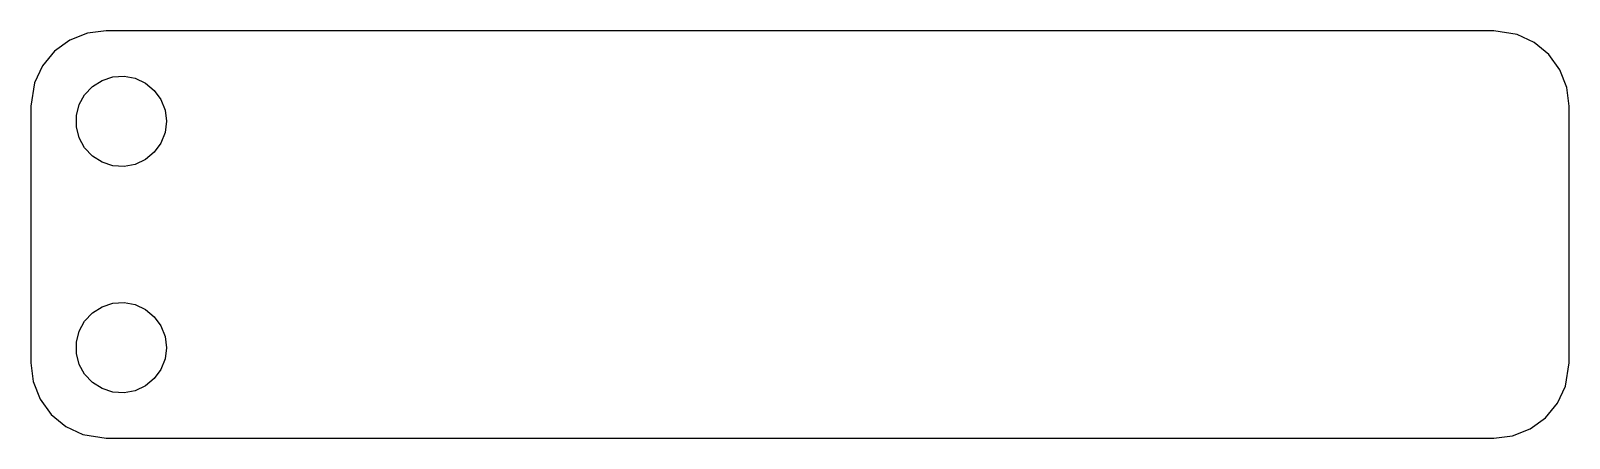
# Model space of a CAD drawing. Header units: metres. Extents: x -51 to 51, y -14 to 14.
import ezdxf

# ---------------------------------------------------------------- set-up
doc = ezdxf.new("R2010")
doc.units = ezdxf.units.M

msp = doc.modelspace()

# ---------------------------------------------------------------- linework, layer by layer
for p, q in [((-47.2435, 13.3429), (-48.4088, 12.8815)), ((-46, 13.5), (-47.2435, 13.3429)), ((46, 13.5), (-46, 13.5)), ((47.5451, 13.2553), (46, 13.5)), ((-48.4088, 12.8815), (-49.4227, 12.1448)), ((48.6791, 12.7216), (47.5451, 13.2553)), ((49.6448, 11.9227), (48.6791, 12.7216)), ((-49.4227, 12.1448), (-50.2216, 11.1791)), ((50.3815, 10.9088), (49.6448, 11.9227)), ((-50.2216, 11.1791), (-50.7553, 10.0451)), ((-46.9123, 9.81154), (-46.2773, 10.2145)), ((-46.2773, 10.2145), (-45.5621, 10.4469)), ((-45.5621, 10.4469), (-44.8116, 10.4941)), ((-44.8116, 10.4941), (-44.0729, 10.3532)), ((-44.0729, 10.3532), (-43.3925, 10.033)), ((50.8429, 9.74345), (50.3815, 10.9088)), ((-50.7553, 10.0451), (-51, 8.5)), ((-47.7893, 8.60437), (-47.427, 9.26335)), ((-47.427, 9.26335), (-46.9123, 9.81154)), ((-43.3925, 10.033), (-42.8131, 9.55363)), ((-42.8131, 9.55363), (-42.3711, 8.94525)), ((51, 8.5), (50.8429, 9.74345)), ((-51, 8.5), (-51, -8.5)), ((-47.9763, 7.87599), (-47.7893, 8.60437)), ((-42.3711, 8.94525), (-42.0942, 8.24606)), ((-42.0942, 8.24606), (-42, 7.5)), ((51, -8.5), (51, 8.5)), ((-47.9763, 7.12399), (-47.9763, 7.87599)), ((-42, 7.5), (-42.0942, 6.75392)), ((-47.7893, 6.39561), (-47.9763, 7.12399)), ((-47.427, 5.73663), (-47.7893, 6.39561)), ((-42.0942, 6.75392), (-42.3711, 6.05473)), ((-46.9123, 5.18845), (-47.427, 5.73663)), ((-46.2773, 4.78551), (-46.9123, 5.18845)), ((-42.8131, 5.44635), (-43.3925, 4.96701)), ((-42.3711, 6.05473), (-42.8131, 5.44635)), ((-45.5621, 4.55313), (-46.2773, 4.78551)), ((-44.8116, 4.50591), (-45.5621, 4.55313)), ((-44.0729, 4.64682), (-44.8116, 4.50591)), ((-43.3925, 4.96701), (-44.0729, 4.64682)), ((-46.9123, -5.18845), (-46.2773, -4.78551)), ((-46.2773, -4.78551), (-45.5621, -4.55313)), ((-45.5621, -4.55313), (-44.8116, -4.50591)), ((-44.8116, -4.50591), (-44.0729, -4.64682)), ((-44.0729, -4.64682), (-43.3925, -4.96701)), ((-43.3925, -4.96701), (-42.8131, -5.44635)), ((-47.7893, -6.39561), (-47.427, -5.73663)), ((-47.427, -5.73663), (-46.9123, -5.18845)), ((-42.8131, -5.44635), (-42.3711, -6.05473)), ((-42.3711, -6.05473), (-42.0942, -6.75392)), ((-47.9763, -7.12399), (-47.7893, -6.39561)), ((-47.9763, -7.87599), (-47.9763, -7.12399)), ((-42.0942, -6.75392), (-42, -7.5)), ((-47.7893, -8.60437), (-47.9763, -7.87599)), ((-42, -7.5), (-42.0942, -8.24606)), ((-51, -8.5), (-50.8429, -9.74345)), ((-47.427, -9.26335), (-47.7893, -8.60437)), ((-42.3711, -8.94525), (-42.8131, -9.55363)), ((-42.0942, -8.24606), (-42.3711, -8.94525)), ((50.7553, -10.0451), (51, -8.5)), ((-50.8429, -9.74345), (-50.3815, -10.9088)), ((-46.9123, -9.81154), (-47.427, -9.26335)), ((-46.2773, -10.2145), (-46.9123, -9.81154)), ((-43.3925, -10.033), (-44.0729, -10.3532)), ((-42.8131, -9.55363), (-43.3925, -10.033)), ((50.2216, -11.1791), (50.7553, -10.0451)), ((-50.3815, -10.9088), (-49.6448, -11.9227)), ((-45.5621, -10.4469), (-46.2773, -10.2145)), ((-44.8116, -10.4941), (-45.5621, -10.4469)), ((-44.0729, -10.3532), (-44.8116, -10.4941)), ((49.4227, -12.1448), (50.2216, -11.1791)), ((-49.6448, -11.9227), (-48.6791, -12.7216)), ((48.4088, -12.8815), (49.4227, -12.1448)), ((-48.6791, -12.7216), (-47.5451, -13.2553)), ((-47.5451, -13.2553), (-46, -13.5)), ((47.2435, -13.3429), (48.4088, -12.8815)), ((-46, -13.5), (46, -13.5)), ((46, -13.5), (47.2435, -13.3429))]:
    msp.add_line(p, q)

doc.saveas('drawing.dxf')
